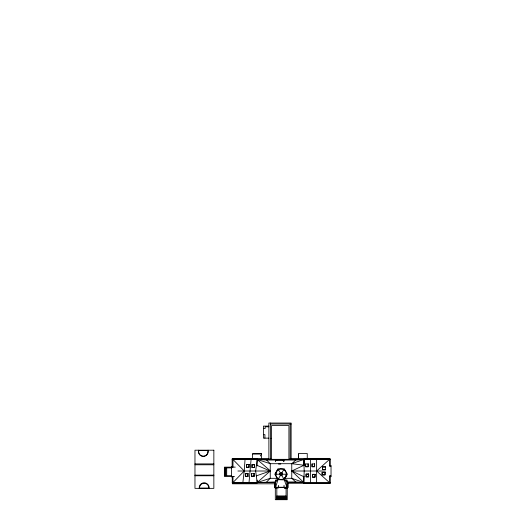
<?xml version="1.0" encoding="UTF-8"?>
<svg xmlns="http://www.w3.org/2000/svg" width="526" height="526" viewBox="0 0 526 526"><rect width="100%" height="100%" fill="white"/><g stroke="black" fill="none" stroke-linecap="round" stroke-linejoin="round"><path stroke-width="0.79" d="M279.983 473.597C281.292 480.337 284.283 469.021 279.812 474.222M280.463 474.058L280.628 474.662M281.509 474.104L281.186 474.662L280.792 473.946M280.845 474.222L281.252 474.406L280.877 474.413M281.154 474.544L281.305 473.985L280.831 473.985M281.91 474.708L281.522 475.017L281.068 474.557L280.608 475.017L280.273 473.762L280.897 473.933L281.068 473.308L281.232 473.933L281.857 473.762L281.522 474.682C279.944 476.53 279.858 471.763 281.91 473.762M281.601 474.222L281.443 474.603M281.712 474.222C279.97 476.602 280.628 471.618 281.758 474.406M232.137 459.474L257.188 459.474L270.252 463.695L291.759 463.695L304.008 465.24L304.423 465.227L304.238 459.461L295.783 460.053L266.61 460.053L257.188 459.474L255.656 471.007L257.188 482.539L275.335 481.961M281.403 472.973L280.733 475.471L280.18 475.103L282.192 473.137L281.758 473.564M275.624 487.247L277.938 479.692L274.789 474.235L277.938 468.778L284.244 468.778L287.393 474.235L284.244 479.692L286.94 487.247L275.624 487.247L275.624 479.982L277.938 479.692L286.94 479.982L286.94 487.247M281.851 474.432C280.989 476.326 279.207 473.236 281.279 473.439M280.733 474.222L280.273 474.682L280.897 474.511L281.068 475.136L281.232 474.511L281.857 474.682L281.857 473.762M278.451 478.805A5.28 5.28 0 0 0 286.368 474.235L275.815 474.235L276.518 471.598L278.451 469.665L283.731 478.805L285.657 476.872L286.368 474.235A5.28 5.28 0 0 0 278.451 469.665A5.28 5.28 0 0 0 278.451 478.805L283.731 469.665L284.822 470.5M280.779 474.386L280.148 474.222L280.779 474.051L280.608 473.426L281.068 473.887L281.522 473.426L281.357 474.051L281.982 474.222L281.357 474.386M270.397 423.042L270.397 459.474L271.574 458.836L271.574 425.554L288.925 425.554L288.925 458.836L290.148 459.474L290.148 424.022M266.61 481.961L270.252 478.318L270.252 463.695L266.61 460.053M330.302 459.474L303.824 459.474L304.192 471.007L303.824 482.539L295.783 481.961L291.759 478.318L291.759 463.695L295.783 460.053M280.687 473.841L281.588 474.084M277.938 479.692L275.624 481.27L276.203 481.27M279.944 474.866L282.186 473.571M304.008 465.24L291.759 471.007L303.824 482.539L291.759 478.318L285.033 478.318M280.443 473.137L281.403 475.471L281.693 475.307M291.759 463.695L303.824 459.474M256.3 475.879L270.252 471.007L256.438 465.109M279.812 474.557L282.317 473.887M280.897 473.597L281.39 473.663M281.068 473.762L280.621 474.34M279.681 487.641L283.251 487.523M275.486 460.066L275.486 461.269L275.486 460.066L283.816 460.046L283.823 461.65M278.524 464.063L280.785 464.063M270.397 424.022L291.128 424.022M268.845 426.093L263.421 426.093L263.421 438.145L268.845 438.145M268.898 426.796L265.157 426.796L265.157 428.532L263.421 428.532M263.421 434.64L264.913 434.64L264.913 438.145M271.035 438.349L271.574 438.349M252.565 453.899L261.593 453.899M260.324 455.7L260.653 455.7L260.324 455.983M290.148 458.389L329.973 458.389L329.973 459.474M232.321 458.606L268.885 458.606M270.397 459.159L268.885 459.159L268.885 423.042L291.128 423.042L291.128 458.389M257.188 459.336L303.824 459.336M194.968 463.906L213.852 463.906M246.53 464.629L248.93 464.629M194.968 464.78L213.852 464.78M252.092 464.806L254.492 464.806M329.973 465.543L331.032 465.543L331.032 476.694L330.012 476.694M330.302 466.069L331.032 466.069M232.321 466.812L231.42 466.812L231.42 476.885L232.755 476.839L232.755 476.385M231.42 466.917L232.137 466.917M325.324 466.996L322.523 466.996L322.523 469.402L325.324 469.402M235.26 467.121L224.378 467.16L224.378 476.405L234.491 476.425M246.53 467.213L248.93 467.213M252.092 467.377L254.492 467.377M224.378 467.884L231.42 467.884M237.91 471.007L270.252 471.007L257.188 482.539L270.252 478.318L277.143 478.318M325.423 471.007L291.759 471.007L304.008 476.773M245.464 473.735L247.871 473.735M280.641 474.182L281.403 474.025M194.968 475.136L213.852 475.136M224.378 475.682L231.42 475.682M194.968 475.767L213.852 475.767M251.592 476.01L253.999 476.01M330.302 476.017L331.032 476.017M245.464 476.227L247.871 476.227M231.42 476.385L232.985 476.385L232.985 482.539L244.228 471.007L245.083 458.843M276.203 480.955L275.315 480.955L275.315 499.7L287.249 499.7L287.249 488.26M285.177 480.955L287.249 480.955L287.249 487.563M286.44 481.27L286.94 481.27L284.244 479.692M287.216 481.961L295.783 481.961M232.268 482.539L275.315 482.539M287.229 482.539L330.302 482.539M287.275 483.256L330.012 483.256M275.315 483.795L232.413 483.795L232.413 476.885M276.827 495.926L286.078 495.926M276.827 496.393L286.078 496.393M276.827 497.109L286.078 497.109M276.827 497.655L286.078 497.655M276.827 498.267L286.078 498.267M276.827 498.845L286.078 498.845M276.827 499.47L286.078 499.47M279.582 487.563L283.343 487.615M281.068 473.834L281.463 473.992M279.812 473.887L282.317 474.557L282.153 474.846L279.944 473.571M281.403 474.222L281.857 474.682M281.469 473.518L281.877 474.222M257.188 459.474L270.252 470.763M280.148 473.308L281.982 475.136M281.522 473.762L281.686 474.222M330.302 466.398L330.302 459.178L303.824 459.178L303.824 465.839M330.302 475.622L330.302 483.433L303.824 483.433L303.824 476.175M329.421 466.398L329.421 459.474L316.626 471.007L329.421 482.539L329.421 475.622M316.626 459.178L316.626 483.433M314.515 464.011L314.515 466.674L312.109 466.674L312.109 464.011M310.406 459.178L310.406 483.433M308.085 464.011L308.085 466.674L305.678 466.674L305.678 464.011M307.25 458.731L307.25 453.504L298.604 453.504L298.604 458.731M298.564 454.01L298.564 458.698M288.156 483.256L288.156 487.563L274.69 487.563L274.69 483.795M287.623 482.539L287.623 488.43L284.369 488.43L284.369 487.563M286.078 488.319L286.078 499.7M284.027 485.334L284.027 487.563M283.816 460.046L283.816 461.249M282.613 460.046L282.613 460.651M281.068 472.927L281.068 475.517M278.616 485.334L278.616 487.563M278.412 487.563L278.412 487.977L275.013 487.977L275.013 482.539M276.827 487.563L276.827 499.7M276.683 460.046L276.683 460.651M261.593 458.679L261.593 453.787L252.598 453.787L252.565 458.679M257.188 465.839L257.188 458.843L232.137 458.843L232.137 467.16M257.188 480.153L257.188 483.098L232.268 483.098L232.268 476.839M254.492 467.482L254.492 464.695L252.092 464.695L252.092 467.482M253.999 473.334L253.999 476.438L251.592 476.438L251.592 473.334M251.139 458.843L248.969 483.098M248.93 467.305L248.93 464.537L246.53 464.537L246.53 467.305M247.871 473.551L247.871 476.411L245.464 476.411L245.464 473.551M245.083 482.539L245.083 483.098M242.795 483.098L244.228 471.007L232.985 459.474L232.985 467.16M226.699 467.884L226.699 475.682M225.825 467.884L225.825 475.682M225.102 467.884L225.102 475.682M208.046 450.203A4.918 4.918 0 0 1 203.306 456.43A4.918 4.918 0 0 1 198.572 450.203M199.203 488.365A4.99 4.99 0 0 1 204.16 482.809A4.99 4.99 0 0 1 209.111 488.365M286.913 485.564A0.71 0.71 0 0 1 286.913 486.274M281.805 474.649A0.855 0.855 0 0 1 281.673 474.827M280.641 474.965A0.855 0.855 0 0 1 280.325 474.649M280.463 473.617A0.855 0.855 0 0 1 280.641 473.479M199.532 487.017L199.499 488.075L208.815 488.075L208.789 487.017A4.695 4.695 0 0 0 199.532 487.017M198.802 450.466L198.657 451.689A4.655 4.655 0 0 0 203.306 456.167A4.655 4.655 0 0 0 207.954 451.689L207.816 450.466L198.802 450.466M279.983 473.933C281.357 478.213 283.317 470.908 279.983 473.933M213.852 450.203L194.968 450.203L194.968 488.365L213.852 488.365L213.852 450.203M308.216 463.919L305.547 463.919L305.547 466.772L308.216 466.772L308.216 463.919M314.647 463.912L311.977 463.912L311.977 466.766L314.647 466.766L314.647 463.912M249.061 464.438L246.398 464.438L246.398 467.312L249.061 467.312L249.061 464.438M254.623 464.603L251.954 464.603L251.954 467.469L254.623 467.469L254.623 464.603M325.423 466.864L322.425 466.864L322.425 469.534L325.423 469.534L325.423 466.864M325.075 472.256L322.083 472.256L322.083 474.925L325.075 474.925L325.075 472.256M324.976 472.387L322.182 472.387L322.182 474.794L324.976 474.794L324.976 472.387M248.002 473.643L245.333 473.643L245.333 476.51L248.002 476.51L248.002 473.643M254.13 473.663L251.461 473.663L251.461 476.53L254.13 476.53L254.13 473.663M308.69 474.038L306.02 474.038L306.02 476.891L308.69 476.891L308.69 474.038M308.558 474.13L306.152 474.13L306.152 476.799L308.558 476.799L308.558 474.13M315.094 474.314L312.424 474.314L312.424 477.167L315.094 477.167L315.094 474.314M314.962 474.413L312.556 474.413L312.556 477.075L314.962 477.075L314.962 474.413"/></g></svg>
